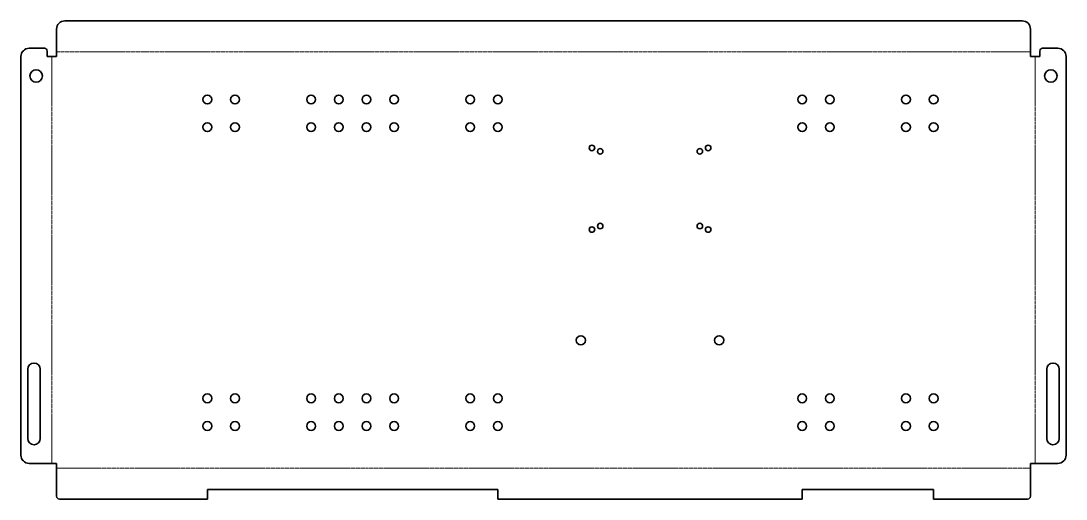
# Model space of a CAD drawing. Header units: inches. Extents: x 0 to 756, y 0 to 346.
import ezdxf

# ---------------------------------------------------------------- set-up
doc = ezdxf.new("R2010")
doc.units = ezdxf.units.IN
doc.header["$MEASUREMENT"] = 0
doc.linetypes.add('Chain', pattern=[13.68, 9.12, -1.14, 2.28, -1.14])
doc.layers.add('SIMUMAK Bend Centerline (ISO)', color=7, linetype='Chain', lineweight=9)
doc.layers.add('SIMUMAK Visible (ISO)', color=7, linetype='Continuous', lineweight=35)

# ---------------------------------------------------------------- blocks, each defined once
blk = doc.blocks.new('SLP-SMT-02-CPD02_Sheet_SLP-SMT-02-CPD02 (Desplegada)')
at = {"layer": 'SIMUMAK Bend Centerline (ISO)', "ltscale": 0.263158}
for p, q in [((-355.39, -147), (-355.39, 147)), ((352, 150.39), (-352, 150.39)), ((355.39, -147), (355.39, 147)), ((-352, -150.39), (352, -150.39))]:
    blk.add_line(p, q, dxfattribs=at)
at = {"layer": 'SIMUMAK Visible (ISO)'}
for p, q in [((-352, 147), (-352, 166.79)), ((-346, 172.79), (346, 172.79)), ((352, 166.79), (352, 147)), ((-371.79, 153), (-360.79, 153)), ((360.79, 153), (371.79, 153)), ((-377.79, -141), (-377.79, 147)), ((-358.79, 147), (-358.79, 151)), ((-352, 147), (-358.79, 147)), ((358.79, 147), (352, 147)), ((358.79, 147), (358.79, 151)), ((377.79, 147), (377.79, -141)), ((-372.79, -129), (-372.79, -79)), ((-363.79, -79), (-363.79, -129)), ((363.79, -129), (363.79, -79)), ((372.79, -79), (372.79, -129)), ((-352, -147), (-371.79, -147)), ((-352, -170.79), (-352, -147)), ((371.79, -147), (352, -147)), ((352, -170.79), (352, -147)), ((-243, -172.79), (-243, -165.79)), ((-243, -165.79), (-33, -165.79)), ((-33, -165.79), (-33, -172.79)), ((187, -172.79), (187, -165.79)), ((187, -165.79), (282, -165.79)), ((282, -165.79), (282, -172.79)), ((-350, -172.79), (-243, -172.79)), ((-33, -172.79), (187, -172.79)), ((282, -172.79), (350, -172.79))]:
    blk.add_line(p, q, dxfattribs=at)
for centre, radius in [((-366.79, 133), 4.5), ((366.79, 133), 4.5), ((-243, 116), 3.2), ((-223, 116), 3.2), ((-168, 116), 3.2), ((-148, 116), 3.2), ((-128, 116), 3.2), ((-108, 116), 3.2), ((-53, 116), 3.2), ((-33, 116), 3.2), ((187, 116), 3.2), ((207, 116), 3.2), ((262, 116), 3.2), ((282, 116), 3.2), ((-243, 96), 3.2), ((-223, 96), 3.2), ((-168, 96), 3.2), ((-148, 96), 3.2), ((-128, 96), 3.2), ((-108, 96), 3.2), ((-53, 96), 3.2), ((-33, 96), 3.2), ((187, 96), 3.2), ((207, 96), 3.2), ((262, 96), 3.2), ((282, 96), 3.2), ((35, 81), 2), ((41, 78.5), 2), ((113, 78.5), 2), ((119, 81), 2), ((35, 22), 2), ((41, 24.5), 2), ((113, 24.5), 2), ((119, 22), 2), ((27, -58), 3.3), ((127, -58), 3.3), ((-243, -100), 3.2), ((-223, -100), 3.2), ((-168, -100), 3.2), ((-148, -100), 3.2), ((-128, -100), 3.2), ((-108, -100), 3.2), ((-53, -100), 3.2), ((-33, -100), 3.2), ((187, -100), 3.2), ((207, -100), 3.2), ((262, -100), 3.2), ((282, -100), 3.2), ((-243, -120), 3.2), ((-223, -120), 3.2), ((-168, -120), 3.2), ((-148, -120), 3.2), ((-128, -120), 3.2), ((-108, -120), 3.2), ((-53, -120), 3.2), ((-33, -120), 3.2), ((187, -120), 3.2), ((207, -120), 3.2), ((262, -120), 3.2), ((282, -120), 3.2)]:
    blk.add_circle(centre, radius, dxfattribs=at)
at = {"layer": 'SIMUMAK Visible (ISO)', "extrusion": (0, 0, -1)}
for centre, radius, start, end in [((346, 166.79), 6, 0, 90), ((-346, 166.79), 6, 90, 180), ((371.79, 147), 6, 0, 90), ((360.79, 151), 2, 90, 180), ((-360.79, 151), 2, 360, 90), ((-371.79, 147), 6, 90, 180), ((368.29, -79), 4.5, 0, 180), ((-368.29, -79), 4.5, 360, 180), ((368.29, -129), 4.5, 180, 0), ((-368.29, -129), 4.5, 180, 360), ((371.79, -141), 6, 270, 360), ((-371.79, -141), 6, 180, 270), ((350, -170.79), 2, 270, 360), ((-350, -170.79), 2, 180, 270)]:
    blk.add_arc(centre, radius, start, end, dxfattribs=at)

msp = doc.modelspace()

# ---------------------------------------------------------------- block references
msp.add_blockref('SLP-SMT-02-CPD02_Sheet_SLP-SMT-02-CPD02 (Desplegada)', (377.79, 172.79))

doc.saveas('drawing.dxf')
